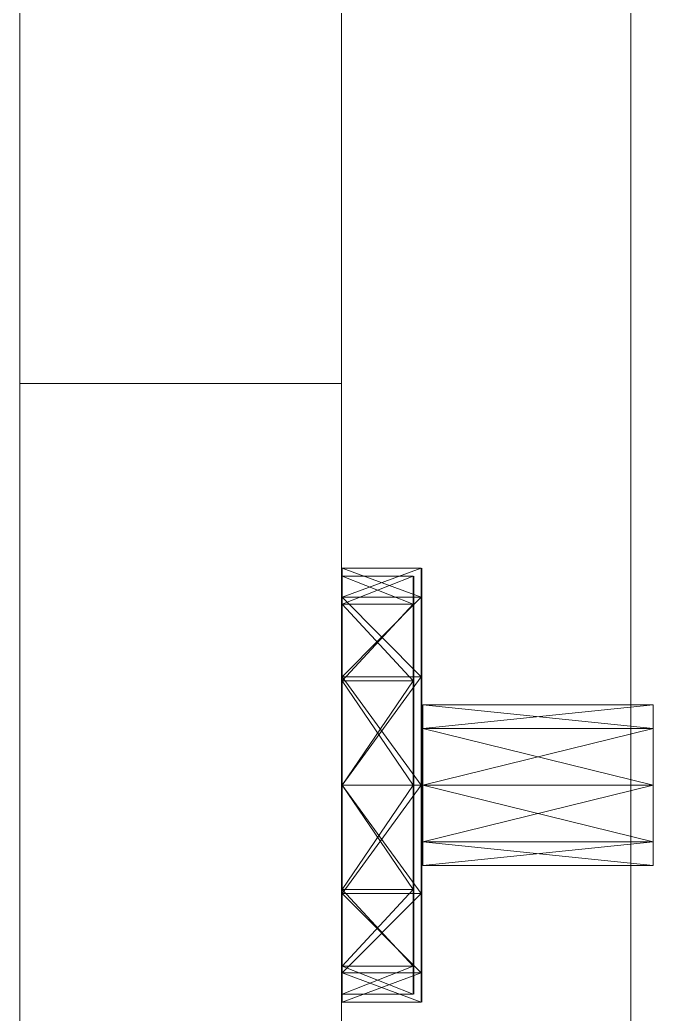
# Model space of a CAD drawing. Header units: millimetres. Extents: x -5300 to 98858, y -5196 to 93886.
# Drawn here: x -150 to -71.2, y 44919.5 to 45043.2 of the extents above; entities that cross this region are included whole.
import ezdxf

# ---------------------------------------------------------------- set-up
doc = ezdxf.new("R2010")
doc.units = ezdxf.units.MM
doc.layers.add('Двери', color=7, linetype='Continuous', lineweight=18, true_color=0x7f7f7f)
doc.layers.add('Стены', color=7, linetype='Continuous', lineweight=18, true_color=0x7f7f7f)

# ---------------------------------------------------------------- blocks, each defined once
blk = doc.blocks.new('СТН-01 - СТН-01-240558-Подвал')
at = {"layer": 'Стены', "color": 254, "true_color": 0xd4d4d4}
for p, q in [((-150, 79400), (-150, 43700)), ((-150, 43700), (-150, 79400)), ((-150, 46250), (-150, 43250)), ((-150, 43250), (-150, 46250)), ((-150, 43950), (-150, 45650)), ((-150, 45650), (-150, 43950)), ((-150, 44000), (-150, 45600)), ((-150, 45600), (-150, 44000))]:
    blk.add_line(p, q, dxfattribs=at)
blk = doc.blocks.new('СТН-01 - СТН-01-240562-Подвал')
blk.add_blockref('СТН-01 - СТН-01-240558-Подвал', (0, 0))
blk = doc.blocks.new('Дн-9 - Дн-9-240567-Подвал')
at = {"layer": 'Двери', "color": 254, "true_color": 0xd4d4d4}
for p, q in [((-150, 44998), (-150, 45502)), ((-150, 45502), (-150, 44998)), ((-150, 45502), (-150, 44998)), ((-150, 44998), (-150, 45502)), ((-110, 45502), (-110, 44998)), ((-110, 44998), (-110, 45502)), ((-110, 44998), (-110, 45502)), ((-110, 45502), (-110, 44998)), ((-150, 45490), (-150, 44110)), ((-150, 44110), (-150, 45490)), ((-150, 45490), (-150, 44110)), ((-150, 44110), (-150, 45490)), ((-110, 44110), (-110, 45490)), ((-110, 45490), (-110, 44110)), ((-110, 44110), (-110, 45490)), ((-110, 45490), (-110, 44110)), ((-74, 45490), (-74, 44110)), ((-74, 45490), (-74, 44110)), ((-150, 44998), (-150, 45078)), ((-150, 45078), (-150, 44998)), ((-150, 44998), (-150, 45078)), ((-150, 45078), (-150, 44998)), ((-150, 44998), (-150, 45078)), ((-150, 45078), (-150, 44998)), ((-150, 45078), (-150, 44998)), ((-150, 44998), (-150, 45078)), ((-110, 45078), (-110, 44998)), ((-110, 44998), (-110, 45078)), ((-110, 45078), (-110, 44998)), ((-110, 44998), (-110, 45078)), ((-110, 45078), (-110, 44998)), ((-110, 44998), (-110, 45078)), ((-110, 44998), (-110, 45078)), ((-110, 45078), (-110, 44998)), ((-150, 44998), (-150, 44998)), ((-150, 44998), (-110, 44998)), ((-110, 44998), (-150, 44998)), ((-150, 44998), (-150, 44918)), ((-150, 44918), (-150, 44998)), ((-150, 44998), (-150, 44998)), ((-150, 44998), (-150, 44918)), ((-110, 44998), (-150, 44998)), ((-150, 44918), (-150, 44998)), ((-150, 44998), (-110, 44998)), ((-150, 44098), (-150, 44998)), ((-150, 44998), (-110, 44998)), ((-150, 44918), (-150, 44998)), ((-150, 44998), (-150, 44998)), ((-150, 44998), (-150, 44098)), ((-150, 44998), (-150, 44998)), ((-150, 44998), (-110, 44998)), ((-110, 44998), (-150, 44998)), ((-150, 44998), (-150, 44918)), ((-110, 44998), (-150, 44998)), ((-150, 44098), (-150, 44998)), ((-150, 44998), (-150, 44998)), ((-150, 44998), (-150, 44918)), ((-150, 44998), (-150, 44098)), ((-110, 44998), (-150, 44998)), ((-150, 44998), (-150, 44998)), ((-150, 44998), (-110, 44998)), ((-110, 44998), (-150, 44998)), ((-150, 44918), (-150, 44998)), ((-150, 44998), (-110, 44998)), ((-150, 44998), (-110, 44998)), ((-110, 44998), (-150, 44998)), ((-150, 44998), (-150, 44998)), ((-110, 44998), (-150, 44998)), ((-150, 44998), (-110, 44998)), ((-150, 44998), (-150, 44998)), ((-110, 44998), (-150, 44998)), ((-150, 44998), (-110, 44998)), ((-110, 44998), (-150, 44998)), ((-150, 44998), (-150, 44998)), ((-150, 44998), (-150, 44998)), ((-150, 44998), (-110, 44998)), ((-150, 44998), (-110, 44998)), ((-150, 44998), (-150, 44998)), ((-150, 44998), (-110, 44998)), ((-110, 44998), (-150, 44998)), ((-150, 44998), (-150, 44998)), ((-110, 44998), (-150, 44998)), ((-110, 44998), (-110, 44998)), ((-110, 44918), (-110, 44998)), ((-110, 44998), (-110, 44998)), ((-110, 44998), (-110, 44918)), ((-110, 44918), (-110, 44998)), ((-110, 44998), (-110, 44918)), ((-110, 44998), (-110, 44098)), ((-110, 44998), (-110, 44998)), ((-110, 44098), (-110, 44998)), ((-110, 44998), (-110, 44998)), ((-110, 44998), (-110, 44918)), ((-110, 44918), (-110, 44998)), ((-110, 44918), (-110, 44998)), ((-110, 44998), (-110, 44998)), ((-110, 44998), (-110, 44098)), ((-110, 44098), (-110, 44998)), ((-110, 44998), (-110, 44998)), ((-110, 44998), (-110, 44918)), ((-110, 44998), (-110, 44998)), ((-110, 44998), (-110, 44998)), ((-110, 44998), (-110, 44998)), ((-110, 44998), (-110, 44998)), ((-110, 44998), (-110, 44998)), ((-110, 44998), (-110, 44998)), ((-110, 44971.3), (-110, 44974.9)), ((-110, 44974.9), (-110, 44971.3)), ((-110, 44970.6), (-110, 44974.9)), ((-110, 44974.9), (-110, 44974.1)), ((-110, 44974.9), (-110, 44970.6)), ((-110, 44971.3), (-110, 44974.9)), ((-110, 44974.9), (-110, 44971.3)), ((-110, 44970.6), (-110, 44974.9)), ((-110, 44974.1), (-110, 44974.9)), ((-110, 44974.9), (-110, 44970.6)), ((-109.9, 44971.38), (-109.9, 44975)), ((-109.9, 44975), (-109.9, 44971.38)), ((-100.1, 44975), (-109.9, 44975)), ((-109.9, 44971.38), (-100.1, 44975)), ((-109.9, 44975), (-100.1, 44971.38)), ((-109.9, 44971.38), (-109.9, 44975)), ((-109.9, 44975), (-109.9, 44971.38)), ((-109.9, 44975), (-100.1, 44975)), ((-100.1, 44971.38), (-109.9, 44975)), ((-100.1, 44975), (-109.9, 44971.38)), ((-100.1, 44971.38), (-100.1, 44975)), ((-100.1, 44975), (-100.1, 44971.38)), ((-100.1, 44971.38), (-100.1, 44975)), ((-100.1, 44975), (-100.1, 44971.38)), ((-100, 44971.38), (-100, 44975)), ((-100, 44975), (-100, 44971.38)), ((-100, 44971.38), (-100, 44975)), ((-100, 44975), (-100, 44971.38)), ((-100, 44961.5), (-100, 44975)), ((-100, 44975), (-100, 44961.5)), ((-110, 44970.6), (-110, 44974.1)), ((-110, 44974.1), (-110, 44970.6)), ((-110, 44970.6), (-110, 44974.1)), ((-110, 44974.1), (-110, 44970.6)), ((-109.9, 44970.52), (-109.9, 44974)), ((-109.9, 44974), (-109.9, 44970.52)), ((-109.9, 44974), (-101.1, 44974)), ((-101.1, 44970.52), (-109.9, 44974)), ((-109.9, 44974), (-101.1, 44970.52)), ((-109.9, 44970.52), (-109.9, 44974)), ((-109.9, 44974), (-109.9, 44970.52)), ((-101.1, 44974), (-109.9, 44974)), ((-101.1, 44970.52), (-109.9, 44974)), ((-101.1, 44974), (-109.9, 44970.52)), ((-101.1, 44970.52), (-101.1, 44974)), ((-101.1, 44974), (-101.1, 44970.52)), ((-101.1, 44970.52), (-101.1, 44974)), ((-101.1, 44974), (-101.1, 44970.52)), ((-101, 44970.52), (-101, 44974)), ((-101, 44974), (-101, 44970.52)), ((-101, 44970.52), (-101, 44974)), ((-101, 44974), (-101, 44970.52)), ((-110, 44961.45), (-110, 44971.3)), ((-110, 44961.45), (-110, 44971.3)), ((-110, 44961.05), (-110, 44971.3)), ((-110, 44961.05), (-110, 44971.3)), ((-110, 44971.3), (-110, 44970.6)), ((-110, 44971.3), (-110, 44970.6)), ((-110, 44961.45), (-110, 44971.3)), ((-110, 44971.3), (-110, 44961.45)), ((-110, 44970.6), (-110, 44971.3)), ((-110, 44970.6), (-110, 44971.3)), ((-109.9, 44961.5), (-109.9, 44971.38)), ((-109.9, 44961.5), (-109.9, 44971.38)), ((-100.1, 44961.5), (-109.9, 44971.38)), ((-109.9, 44961.5), (-100.1, 44971.38)), ((-100.1, 44971.38), (-109.9, 44971.38)), ((-100.1, 44971.38), (-109.9, 44971.38)), ((-109.9, 44961.5), (-109.9, 44971.38)), ((-109.9, 44971.38), (-109.9, 44961.5)), ((-100.1, 44961.5), (-109.9, 44971.38)), ((-109.9, 44971.38), (-100.1, 44971.38)), ((-109.9, 44971.38), (-100.1, 44971.38)), ((-109.9, 44971.38), (-100.1, 44961.5)), ((-100.1, 44961.5), (-100.1, 44971.38)), ((-100.1, 44961.5), (-100.1, 44971.38)), ((-100.1, 44961.5), (-100.1, 44971.38)), ((-100.1, 44971.38), (-100.1, 44961.5)), ((-100, 44961.5), (-100, 44971.38)), ((-100, 44971.38), (-100, 44961.5)), ((-100, 44924.62), (-100, 44971.38)), ((-100, 44924.62), (-100, 44971.38)), ((-100, 44924.62), (-100, 44971.38)), ((-100, 44934.5), (-100, 44971.38)), ((-100, 44971.38), (-100, 44971.38)), ((-100, 44961.5), (-100, 44971.38)), ((-100, 44971.38), (-100, 44961.5)), ((-110, 44961.05), (-110, 44970.6)), ((-110, 44961.05), (-110, 44970.6)), ((-110, 44961.05), (-110, 44970.6)), ((-110, 44970.6), (-110, 44961.05)), ((-110, 44961.45), (-110, 44970.6)), ((-110, 44970.6), (-110, 44961.45)), ((-109.9, 44961), (-109.9, 44970.52)), ((-109.9, 44961), (-109.9, 44970.52)), ((-101.1, 44961), (-109.9, 44970.52)), ((-109.9, 44961), (-101.1, 44970.52)), ((-109.9, 44970.52), (-101.1, 44970.52)), ((-109.9, 44970.52), (-101.1, 44970.52)), ((-109.9, 44961), (-109.9, 44970.52)), ((-109.9, 44970.52), (-109.9, 44961)), ((-109.9, 44961), (-101.1, 44970.52)), ((-101.1, 44970.52), (-109.9, 44970.52)), ((-101.1, 44970.52), (-109.9, 44970.52)), ((-109.9, 44970.52), (-101.1, 44961)), ((-101.1, 44961), (-101.1, 44970.52)), ((-101.1, 44961), (-101.1, 44970.52)), ((-101.1, 44961), (-101.1, 44970.52)), ((-101.1, 44970.52), (-101.1, 44961)), ((-101, 44961), (-101, 44970.52)), ((-101, 44970.52), (-101, 44961)), ((-101, 44970.52), (-101, 44970.52)), ((-101, 44970.52), (-101, 44925.48)), ((-101, 44970.52), (-101, 44925.48)), ((-101, 44970.52), (-101, 44925.48)), ((-101, 44961), (-101, 44970.52)), ((-101, 44970.52), (-101, 44961)), ((-101, 44948), (-101, 44970.52)), ((-101, 44925.48), (-101, 44970.52)), ((-101, 44925.48), (-101, 44970.52)), ((-101, 44925.48), (-101, 44970.52)), ((-101, 44948), (-101, 44970.52)), ((-101, 44970.52), (-101, 44970.52)), ((-110, 44948), (-110, 44961.45)), ((-110, 44948), (-110, 44961.45)), ((-110, 44961.45), (-110, 44961.05)), ((-110, 44961.45), (-110, 44961.05)), ((-110, 44948), (-110, 44961.45)), ((-110, 44961.45), (-110, 44948)), ((-110, 44961.05), (-110, 44961.45)), ((-110, 44961.05), (-110, 44961.45)), ((-110, 44948), (-110, 44961.05)), ((-110, 44948), (-110, 44961.05)), ((-110, 44948), (-110, 44961.05)), ((-110, 44948), (-110, 44961.05)), ((-110, 44948), (-110, 44961.05)), ((-110, 44961.05), (-110, 44948)), ((-110, 44948), (-110, 44961.05)), ((-110, 44961.05), (-110, 44948)), ((-109.9, 44948), (-109.9, 44961.5)), ((-109.9, 44948), (-109.9, 44961.5)), ((-109.9, 44948), (-100.1, 44961.5)), ((-100.1, 44961.5), (-109.9, 44961.5)), ((-100.1, 44948), (-109.9, 44961.5)), ((-100.1, 44961.5), (-109.9, 44961.5)), ((-109.9, 44948), (-109.9, 44961.5)), ((-109.9, 44961.5), (-109.9, 44948)), ((-109.9, 44948), (-100.1, 44961.5)), ((-109.9, 44961.5), (-100.1, 44961.5)), ((-109.9, 44961.5), (-100.1, 44961.5)), ((-109.9, 44961.5), (-100.1, 44948)), ((-109.9, 44948), (-109.9, 44961)), ((-109.9, 44948), (-109.9, 44961)), ((-109.9, 44948), (-101.1, 44961)), ((-109.9, 44961), (-101.1, 44961)), ((-101.1, 44948), (-109.9, 44961)), ((-109.9, 44961), (-101.1, 44961)), ((-109.9, 44948), (-109.9, 44961)), ((-109.9, 44961), (-109.9, 44948)), ((-101.1, 44948), (-109.9, 44961)), ((-101.1, 44961), (-109.9, 44961)), ((-101.1, 44961), (-109.9, 44961)), ((-101.1, 44961), (-109.9, 44948)), ((-101.1, 44948), (-101.1, 44961)), ((-101.1, 44948), (-101.1, 44961)), ((-101.1, 44948), (-101.1, 44961)), ((-101.1, 44961), (-101.1, 44948)), ((-101, 44948), (-101, 44961)), ((-101, 44961), (-101, 44948)), ((-101, 44961), (-101, 44925.48)), ((-101, 44961), (-101, 44935)), ((-101, 44961), (-101, 44935)), ((-101, 44961), (-101, 44925.48)), ((-101, 44948), (-101, 44961)), ((-101, 44948), (-101, 44961)), ((-100.1, 44948), (-100.1, 44961.5)), ((-100.1, 44948), (-100.1, 44961.5)), ((-100.1, 44948), (-100.1, 44961.5)), ((-100.1, 44961.5), (-100.1, 44948)), ((-100, 44948), (-100, 44961.5)), ((-100, 44948), (-100, 44961.5)), ((-100, 44934.5), (-100, 44961.5)), ((-100, 44924.62), (-100, 44961.5)), ((-100, 44934.5), (-100, 44961.5)), ((-100, 44948), (-100, 44961.5)), ((-100, 44961.5), (-100, 44948)), ((-100, 44961.5), (-100, 44961.5)), ((-100, 44961.5), (-100, 44934.5)), ((-100, 44961.5), (-100, 44934.5)), ((-100, 44961.5), (-100, 44934.5)), ((-100, 44955.07), (-100, 44958)), ((-100, 44958), (-100, 44955.07)), ((-100, 44948), (-100, 44958)), ((-100, 44958), (-100, 44948)), ((-100, 44955.07), (-100, 44958)), ((-100, 44958), (-100, 44955.07)), ((-99.9, 44955.07), (-99.9, 44958)), ((-99.9, 44955.07), (-99.9, 44958)), ((-71.25, 44958), (-99.9, 44958)), ((-99.9, 44955.07), (-71.25, 44958)), ((-71.25, 44955.07), (-99.9, 44958)), ((-99.9, 44955.07), (-99.9, 44958)), ((-99.9, 44958), (-99.9, 44955.07)), ((-99.9, 44958), (-71.25, 44958)), ((-71.25, 44955.07), (-99.9, 44958)), ((-71.25, 44958), (-99.9, 44955.07)), ((-71.25, 44955.07), (-71.25, 44958)), ((-71.25, 44955.07), (-71.25, 44958)), ((-71.25, 44955.07), (-71.25, 44958)), ((-71.25, 44958), (-71.25, 44955.07)), ((-100, 44948), (-100, 44955.07)), ((-100, 44955.07), (-100, 44948)), ((-100, 44948), (-100, 44955.07)), ((-100, 44948), (-100, 44955.07)), ((-100, 44940.93), (-100, 44955.07)), ((-100, 44940.93), (-100, 44955.07)), ((-100, 44940.93), (-100, 44955.07)), ((-100, 44955.07), (-100, 44955.07)), ((-99.9, 44948), (-99.9, 44955.07)), ((-99.9, 44948), (-99.9, 44955.07)), ((-99.9, 44948), (-71.25, 44955.07)), ((-71.25, 44955.07), (-99.9, 44955.07)), ((-71.25, 44948), (-99.9, 44955.07)), ((-71.25, 44955.07), (-99.9, 44955.07)), ((-99.9, 44948), (-99.9, 44955.07)), ((-99.9, 44955.07), (-99.9, 44948)), ((-99.9, 44948), (-71.25, 44955.07)), ((-99.9, 44955.07), (-71.25, 44955.07)), ((-99.9, 44955.07), (-71.25, 44955.07)), ((-71.25, 44955.07), (-99.9, 44948)), ((-71.25, 44948), (-71.25, 44955.07)), ((-71.25, 44948), (-71.25, 44955.07)), ((-71.25, 44948), (-71.25, 44955.07)), ((-71.25, 44955.07), (-71.25, 44948)), ((-110, 44934.55), (-110, 44948)), ((-110, 44948), (-110, 44934.95)), ((-110, 44934.55), (-110, 44948)), ((-110, 44934.95), (-110, 44948)), ((-110, 44948), (-110, 44948)), ((-110, 44948), (-110, 44934.95)), ((-110, 44934.95), (-110, 44948)), ((-110, 44948), (-110, 44948)), ((-110, 44934.55), (-110, 44948)), ((-110, 44934.95), (-110, 44948)), ((-110, 44948), (-110, 44934.95)), ((-110, 44948), (-110, 44934.55)), ((-110, 44934.95), (-110, 44948)), ((-110, 44948), (-110, 44948)), ((-110, 44948), (-110, 44948)), ((-110, 44948), (-110, 44934.95)), ((-109.9, 44948), (-109.9, 44934.5)), ((-109.9, 44934.5), (-109.9, 44948)), ((-109.9, 44935), (-109.9, 44948)), ((-109.9, 44935), (-109.9, 44948)), ((-100.1, 44934.5), (-109.9, 44948)), ((-100.1, 44948), (-109.9, 44948)), ((-109.9, 44934.5), (-100.1, 44948)), ((-100.1, 44948), (-109.9, 44948)), ((-109.9, 44948), (-101.1, 44948)), ((-109.9, 44948), (-101.1, 44935)), ((-109.9, 44935), (-101.1, 44948)), ((-109.9, 44948), (-101.1, 44948)), ((-109.9, 44934.5), (-109.9, 44948)), ((-109.9, 44948), (-109.9, 44934.5)), ((-109.9, 44935), (-109.9, 44948)), ((-109.9, 44948), (-109.9, 44935)), ((-100.1, 44934.5), (-109.9, 44948)), ((-109.9, 44948), (-100.1, 44948)), ((-109.9, 44948), (-100.1, 44948)), ((-100.1, 44948), (-109.9, 44934.5)), ((-101.1, 44935), (-109.9, 44948)), ((-101.1, 44948), (-109.9, 44948)), ((-101.1, 44948), (-109.9, 44948)), ((-101.1, 44948), (-109.9, 44935)), ((-101.1, 44948), (-101.1, 44935)), ((-101.1, 44935), (-101.1, 44948)), ((-101.1, 44935), (-101.1, 44948)), ((-101.1, 44948), (-101.1, 44935)), ((-101, 44948), (-101, 44935)), ((-101, 44948), (-101, 44935)), ((-101, 44948), (-101, 44935)), ((-101, 44935), (-101, 44948)), ((-101, 44948), (-101, 44925.48)), ((-101, 44925.48), (-101, 44948)), ((-100.1, 44934.5), (-100.1, 44948)), ((-100.1, 44934.5), (-100.1, 44948)), ((-100.1, 44934.5), (-100.1, 44948)), ((-100.1, 44948), (-100.1, 44934.5)), ((-100, 44948), (-100, 44940.93)), ((-100, 44948), (-100, 44940.93)), ((-100, 44948), (-100, 44948)), ((-100, 44948), (-100, 44938)), ((-100, 44948), (-100, 44938)), ((-100, 44948), (-100, 44934.5)), ((-100, 44934.5), (-100, 44948)), ((-100, 44948), (-100, 44940.93)), ((-100, 44940.93), (-100, 44948)), ((-100, 44948), (-100, 44934.5)), ((-100, 44948), (-100, 44934.5)), ((-99.9, 44948), (-99.9, 44940.93)), ((-99.9, 44940.93), (-99.9, 44948)), ((-71.25, 44948), (-99.9, 44948)), ((-71.25, 44948), (-99.9, 44940.93)), ((-71.25, 44940.93), (-99.9, 44948)), ((-71.25, 44948), (-99.9, 44948)), ((-99.9, 44940.93), (-99.9, 44948)), ((-99.9, 44940.93), (-99.9, 44948)), ((-71.25, 44940.93), (-99.9, 44948)), ((-99.9, 44948), (-71.25, 44948)), ((-99.9, 44940.93), (-71.25, 44948)), ((-99.9, 44948), (-71.25, 44948)), ((-71.25, 44940.93), (-71.25, 44948)), ((-71.25, 44940.93), (-71.25, 44948)), ((-71.25, 44940.93), (-71.25, 44948)), ((-71.25, 44940.93), (-71.25, 44948)), ((-100, 44940.93), (-100, 44938)), ((-100, 44938), (-100, 44940.93)), ((-100, 44940.93), (-100, 44938)), ((-100, 44938), (-100, 44940.93)), ((-100, 44940.93), (-100, 44940.93)), ((-99.9, 44940.93), (-99.9, 44938)), ((-99.9, 44938), (-99.9, 44940.93)), ((-71.25, 44940.93), (-99.9, 44940.93)), ((-71.25, 44940.93), (-99.9, 44938)), ((-71.25, 44938), (-99.9, 44940.93)), ((-71.25, 44940.93), (-99.9, 44940.93)), ((-99.9, 44940.93), (-99.9, 44938)), ((-99.9, 44938), (-99.9, 44940.93)), ((-71.25, 44940.93), (-99.9, 44940.93)), ((-99.9, 44940.93), (-71.25, 44938)), ((-99.9, 44938), (-71.25, 44940.93)), ((-71.25, 44940.93), (-99.9, 44940.93)), ((-71.25, 44940.93), (-71.25, 44938)), ((-71.25, 44938), (-71.25, 44940.93)), ((-71.25, 44940.93), (-71.25, 44938)), ((-71.25, 44938), (-71.25, 44940.93)), ((-71.25, 44938), (-99.9, 44938)), ((-71.25, 44938), (-99.9, 44938)), ((-110, 44934.95), (-110, 44925.4)), ((-110, 44925.4), (-110, 44934.95)), ((-110, 44934.55), (-110, 44934.95)), ((-110, 44934.95), (-110, 44924.7)), ((-110, 44924.7), (-110, 44934.95)), ((-110, 44934.55), (-110, 44934.95)), ((-110, 44934.95), (-110, 44925.4)), ((-110, 44934.95), (-110, 44925.4)), ((-110, 44934.55), (-110, 44934.95)), ((-110, 44934.95), (-110, 44934.55)), ((-109.9, 44935), (-109.9, 44925.48)), ((-109.9, 44925.48), (-109.9, 44935)), ((-109.9, 44935), (-101.1, 44935)), ((-109.9, 44935), (-101.1, 44925.48)), ((-109.9, 44925.48), (-101.1, 44935)), ((-109.9, 44935), (-101.1, 44935)), ((-109.9, 44935), (-109.9, 44925.48)), ((-109.9, 44935), (-109.9, 44925.48)), ((-109.9, 44935), (-101.1, 44935)), ((-109.9, 44935), (-101.1, 44925.48)), ((-101.1, 44935), (-109.9, 44935)), ((-101.1, 44935), (-109.9, 44925.48)), ((-101.1, 44935), (-101.1, 44925.48)), ((-101.1, 44925.48), (-101.1, 44935)), ((-101.1, 44935), (-101.1, 44925.48)), ((-101.1, 44935), (-101.1, 44925.48)), ((-101, 44935), (-101, 44925.48)), ((-101, 44925.48), (-101, 44935)), ((-101, 44935), (-101, 44925.48)), ((-101, 44925.48), (-101, 44935)), ((-110, 44934.55), (-110, 44924.7)), ((-110, 44924.7), (-110, 44934.55)), ((-110, 44934.55), (-110, 44924.7)), ((-110, 44934.55), (-110, 44924.7)), ((-110, 44934.55), (-110, 44925.4)), ((-110, 44934.55), (-110, 44925.4)), ((-109.9, 44934.5), (-109.9, 44924.62)), ((-109.9, 44924.62), (-109.9, 44934.5)), ((-100.1, 44934.5), (-109.9, 44934.5)), ((-109.9, 44934.5), (-100.1, 44924.62)), ((-109.9, 44924.62), (-100.1, 44934.5)), ((-100.1, 44934.5), (-109.9, 44934.5)), ((-109.9, 44934.5), (-109.9, 44924.62)), ((-109.9, 44934.5), (-109.9, 44924.62)), ((-100.1, 44934.5), (-109.9, 44934.5)), ((-109.9, 44934.5), (-100.1, 44924.62)), ((-109.9, 44934.5), (-100.1, 44934.5)), ((-109.9, 44934.5), (-100.1, 44924.62)), ((-100.1, 44934.5), (-100.1, 44924.62)), ((-100.1, 44924.62), (-100.1, 44934.5)), ((-100.1, 44934.5), (-100.1, 44924.62)), ((-100.1, 44934.5), (-100.1, 44924.62)), ((-100, 44934.5), (-100, 44924.62)), ((-100, 44924.62), (-100, 44934.5)), ((-100, 44934.5), (-100, 44924.62)), ((-100, 44924.62), (-100, 44934.5)), ((-100, 44934.5), (-100, 44921)), ((-100, 44934.5), (-100, 44934.5)), ((-100, 44921), (-100, 44934.5)), ((-110, 44925.4), (-110, 44921.9)), ((-110, 44921.9), (-110, 44925.4)), ((-110, 44924.7), (-110, 44925.4)), ((-110, 44925.4), (-110, 44921.1)), ((-110, 44921.1), (-110, 44925.4)), ((-110, 44924.7), (-110, 44925.4)), ((-110, 44925.4), (-110, 44921.9)), ((-110, 44921.9), (-110, 44925.4)), ((-110, 44924.7), (-110, 44925.4)), ((-110, 44925.4), (-110, 44921.1)), ((-110, 44921.1), (-110, 44925.4)), ((-110, 44925.4), (-110, 44924.7)), ((-109.9, 44925.48), (-109.9, 44922)), ((-109.9, 44922), (-109.9, 44925.48)), ((-109.9, 44925.48), (-101.1, 44925.48)), ((-101.1, 44925.48), (-109.9, 44922)), ((-101.1, 44922), (-109.9, 44925.48)), ((-109.9, 44925.48), (-101.1, 44925.48)), ((-109.9, 44925.48), (-109.9, 44922)), ((-109.9, 44922), (-109.9, 44925.48)), ((-109.9, 44925.48), (-101.1, 44925.48)), ((-109.9, 44925.48), (-101.1, 44922)), ((-109.9, 44922), (-101.1, 44925.48)), ((-101.1, 44925.48), (-109.9, 44925.48)), ((-101.1, 44925.48), (-101.1, 44922)), ((-101.1, 44922), (-101.1, 44925.48)), ((-101.1, 44925.48), (-101.1, 44922)), ((-101.1, 44922), (-101.1, 44925.48)), ((-101, 44925.48), (-101, 44922)), ((-101, 44922), (-101, 44925.48)), ((-101, 44925.48), (-101, 44925.48)), ((-101, 44925.48), (-101, 44922)), ((-101, 44922), (-101, 44925.48)), ((-101, 44925.48), (-101, 44925.48)), ((-110, 44924.7), (-110, 44921.1)), ((-110, 44921.1), (-110, 44924.7)), ((-110, 44924.7), (-110, 44921.1)), ((-110, 44921.1), (-110, 44924.7)), ((-109.9, 44924.62), (-109.9, 44921)), ((-109.9, 44921), (-109.9, 44924.62)), ((-100.1, 44924.62), (-109.9, 44924.62)), ((-109.9, 44924.62), (-100.1, 44921)), ((-109.9, 44921), (-100.1, 44924.62)), ((-100.1, 44924.62), (-109.9, 44924.62)), ((-109.9, 44924.62), (-109.9, 44921)), ((-109.9, 44921), (-109.9, 44924.62)), ((-100.1, 44924.62), (-109.9, 44924.62)), ((-109.9, 44924.62), (-100.1, 44921)), ((-109.9, 44921), (-100.1, 44924.62)), ((-109.9, 44924.62), (-100.1, 44924.62)), ((-100.1, 44924.62), (-100.1, 44921)), ((-100.1, 44921), (-100.1, 44924.62)), ((-100.1, 44924.62), (-100.1, 44921)), ((-100.1, 44921), (-100.1, 44924.62)), ((-100, 44924.62), (-100, 44921)), ((-100, 44921), (-100, 44924.62)), ((-100, 44924.62), (-100, 44924.62)), ((-100, 44924.62), (-100, 44921)), ((-100, 44921), (-100, 44924.62)), ((-110, 44921.1), (-110, 44921.9)), ((-110, 44921.1), (-110, 44921.9)), ((-109.9, 44922), (-101.1, 44922)), ((-109.9, 44922), (-101.1, 44922)), ((-100.1, 44921), (-109.9, 44921)), ((-100.1, 44921), (-109.9, 44921))]:
    blk.add_line(p, q, dxfattribs=at)
blk = doc.blocks.new('Дн-9 - Дн-9-240571-Подвал')
blk.add_blockref('Дн-9 - Дн-9-240567-Подвал', (0, 0))

msp = doc.modelspace()

# ---------------------------------------------------------------- block references
at = {"layer": 'Двери', "color": 254, "true_color": 0xd4d4d4}
msp.add_blockref('Дн-9 - Дн-9-240571-Подвал', (0, 0), dxfattribs=at)
at = {"layer": 'Стены', "color": 254, "true_color": 0xd4d4d4}
msp.add_blockref('СТН-01 - СТН-01-240562-Подвал', (0, 0), dxfattribs=at)

doc.saveas('drawing.dxf')
